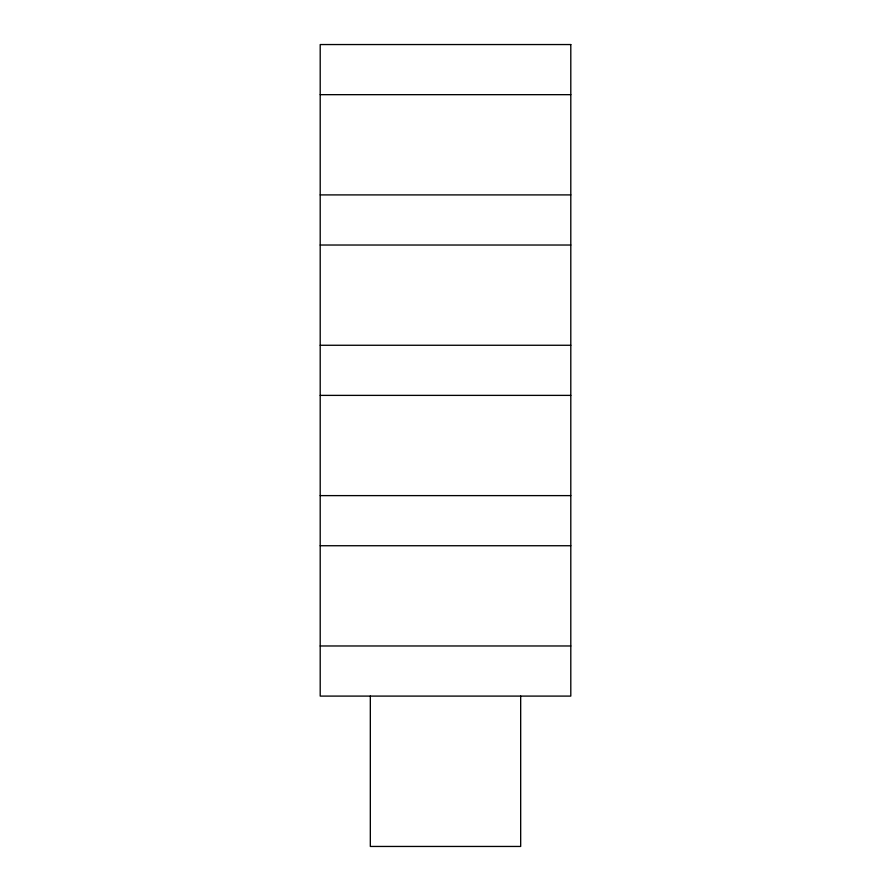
<?xml version="1.0" encoding="UTF-8"?>
<svg xmlns="http://www.w3.org/2000/svg" width="891" height="891" viewBox="0 0 891 891"><rect width="100%" height="100%" fill="white"/><g stroke="black" fill="none" stroke-linecap="round" stroke-linejoin="round"><path stroke-width="1.34" d="M320.203 94.669L570.797 94.669M320.203 194.906L570.797 194.906M320.203 245.025L570.797 245.025M320.203 345.262L570.797 345.262M320.203 395.381L570.797 395.381M320.203 495.619L570.797 495.619M320.203 545.737L570.797 545.737M320.203 645.975L570.797 645.975M520.678 696.094L520.678 846.45L370.322 846.45L370.322 696.094M570.797 44.55L320.203 44.55L320.203 696.094L570.797 696.094L570.797 44.55"/></g></svg>
